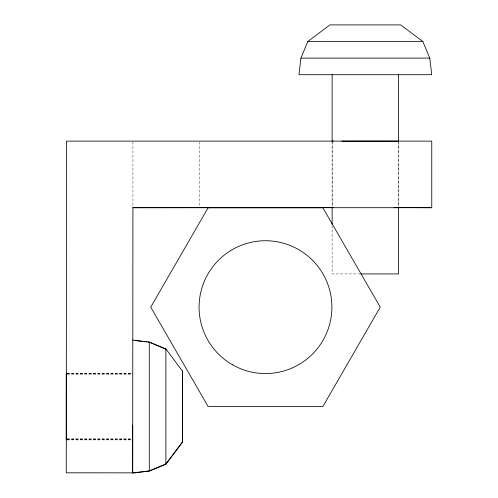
<?xml version="1.0" encoding="UTF-8"?>
<svg xmlns="http://www.w3.org/2000/svg" width="498" height="498" viewBox="0 0 498 498"><rect width="100%" height="100%" fill="white"/><g stroke="black" fill="none" stroke-linecap="round" stroke-linejoin="round"><path stroke-width="0.37" stroke-dasharray="2.49 1.87" d="M360.322 273.931L332.129 273.931L332.129 225.868M67.037 373.176L132.754 373.176M67.043 373.257L132.68 373.257M67.162 373.488L132.798 373.488M67.037 439.585L131.982 439.585M67.043 439.666L132.68 439.666M67.162 439.896L132.798 439.896M67.062 374.322L132.761 374.378M67.012 438.464L132.711 438.514M398.543 141.115L398.556 206.888M332.129 141.133L332.147 206.907M398.543 142.148L398.543 206.489M332.129 142.148L332.129 206.489M199.331 141.893L199.331 207.535M132.922 141.893L132.922 207.535"/><path stroke-width="0.75" d="M208.214 207.66L132.922 207.703L431.76 207.703L431.76 141.121L66.514 141.121L66.265 472.807L132.673 472.857L149.282 470.878L165.884 463.974L165.884 348.949L149.282 342.045L132.68 340.053M165.884 463.974L182.486 441.832L182.486 440.531M182.486 372.386L182.486 371.091L182.486 441.832M132.798 473.1L149.4 471.108L166.002 464.204L182.604 442.062L182.604 440.761M182.604 372.622L182.604 371.321L165.884 348.949M431.76 207.703L398.388 207.554M300.916 58.104L298.925 74.706L431.747 74.706L429.755 58.104L422.846 41.502L400.703 24.9L329.969 24.9L307.826 41.502L300.916 58.104L429.755 58.104M398.543 141.115L341.858 141.133M398.556 207.666L394.111 207.666M307.826 41.502L422.846 41.502M199.331 207.535L132.922 207.529L132.673 472.857L132.68 425.174M323.09 207.598L332.409 207.591M361.038 273.931L398.543 273.931L398.543 207.268M332.129 141.133L333.262 141.133M332.147 207.678L333.28 207.685M135.064 340.551L141.855 341.367M143.362 341.547L146.381 341.914M147.887 342.095L149.4 342.275L166.002 349.179M398.543 74.706L398.543 141.376M332.129 74.706L332.129 141.376M332.129 207.268L332.129 224.318M182.604 371.321L182.604 442.062M149.282 342.045L149.282 470.878M66.39 373.488L66.39 439.896M66.265 373.176L66.265 439.666M208.114 207.766L150.738 307.148L208.114 406.524L322.866 406.524L380.248 307.148L322.866 207.766L208.114 207.766M232.286 364.661A66.408 66.408 0 0 0 331.898 307.148A66.408 66.408 0 0 0 232.286 249.635A66.408 66.408 0 0 0 232.286 364.661"/></g></svg>
